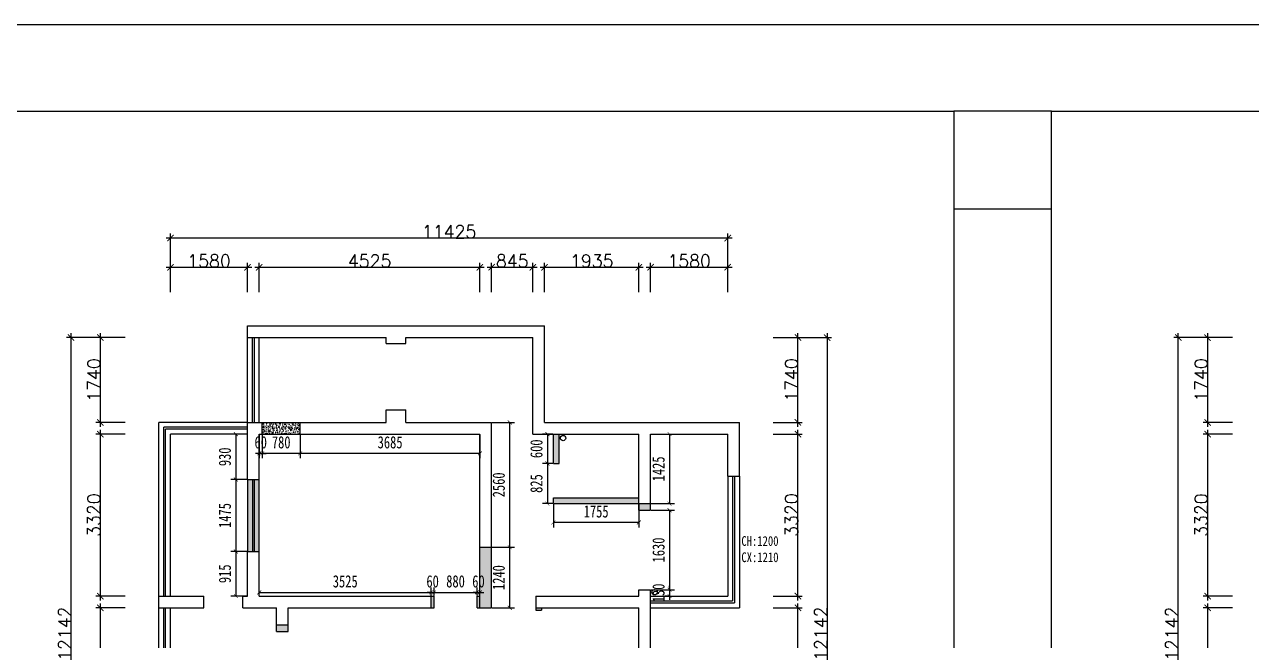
# Model space of a CAD drawing. Header units: millimetres. Extents: x -2231407 to 1513712, y -2704583 to 257.
# Drawn here: x 542322 to 567480, y -1348584 to -1335959 of the extents above; entities that cross this region are included whole.
import ezdxf

# ---------------------------------------------------------------- set-up
doc = ezdxf.new("R2010")
doc.units = ezdxf.units.MM
doc.layers.add('IBS-Refe', color=50, linetype='Continuous')
doc.layers.add('填充', color=251, linetype='Continuous')
doc.styles.get("Standard").update_dxf_attribs({"font": 'txt', "bigfont": 'gbcbig.shx'})
doc.styles.add('仿宋', font='', dxfattribs={"width": 0.8})
doc.styles.add('说明文字', font='', dxfattribs={"width": 0.75})
doc.styles.get('仿宋').set_extended_font_data('仿宋_GB2312')
doc.styles.get('说明文字').set_extended_font_data('SimSun')
doc.dimstyles.new('1--100', dxfattribs={"dimscale": 100, "dimtxt": 2.5, "dimasz": 0.8, "dimexe": 1, "dimexo": 0.1, "dimgap": 1, "dimtad": 3, "dimdec": 4, "dimrnd": 5, "dimzin": 0, "dimdsep": 46, "dimtxsty": '说明文字', "dimblk": 'ARCHTICK', "dimcen": 0.13, "dimazin": 0, "dimtfac": 1, "dimtdec": 4, "dimtix": 1, "dimtmove": 2, "dimatfit": 3, "dimldrblk": '0定义箭头', "dimfxl": 5, "dimfxlon": 1, "dimtvp": 1, "dimtolj": 1, "dimtzin": 0, "dimarcsym": 0})
doc.dimstyles.new('ISO-25$0', dxfattribs={"dimscale": 0, "dimtxt": 60, "dimasz": 30, "dimexe": 15, "dimexo": 15, "dimtad": 1, "dimdec": 4, "dimlunit": 6, "dimtxsty": 'Standard', "dimblk": 'ARCHTICK', "dimblk1": 'ARCHTICK', "dimblk2": 'ARCHTICK', "dimsah": 1, "dimcen": 3, "dimdle": 3, "dimse2": 1, "dimsd2": 1, "dimadec": 0, "dimazin": 0, "dimtfac": 1, "dimtdec": 4, "dimtmove": 0, "dimatfit": 3, "dimldrblk": 'DOT', "dimfxl": 1, "dimtolj": 1, "dimtzin": 0, "dimarcsym": 0})
pattern_1 = [(50, (525969.26, -677578.31), (91.0923345, -7.969543), [9.525, -104.775]), (355, (525969.26, -677578.31), (-17.621711, 95.528423), [7.62, -83.820292]), (100.451445, (525976.85, -677578.98), (73.470624, 87.558876), [8.095004, -89.045122]), (46.1842, (525969.26, -677552.91), (135.53952, -21.021164), [14.2875, -157.1625]), (96.635558, (525980.56, -677554.66), (118.702067, 123.713062), [12.142512, -133.567804]), (351.18415, (525969.26, -677552.91), (118.702067, 123.713062), [11.429984, -125.729866]), (21, (525981.96, -677559.26), (75.807196, -51.132599), [9.525, -104.775]), (326, (525981.96, -677559.26), (30.901014, 92.093983), [7.62, -83.82]), (71.451445, (525988.28, -677563.52), (106.70821, 40.961384), [8.095004, -89.044969]), (37.5, (525969.26, -677578.312), (1.5443016, 42.2775194), [0, -82.804, 0, -85.09, 0, -84.1375]), (7.5, (525969.26, -677578.31), (33.4098313, 50.0902874), [0, -48.514, 0, -80.899, 0, -32.0675]), (327.5, (525940.94, -677578.312), (67.7952976, -2.864372), [0, -31.75, 0, -99.06, 0, -131.445]), (317.5, (525928.24, -677578.31), (74.0645907, 12.7132455), [0, -41.275, 0, -65.786, 0, -93.345])]

# ---------------------------------------------------------------- blocks, each defined once
blk = doc.blocks.new('_ArchTick')
at = {"color": 0, "linetype": 'ByBlock', "const_width": 0.15}
blk.add_lwpolyline([(-0.5, -0.5), (0.5, 0.5)], dxfattribs=at)
blk = doc.blocks.new('*D192')
at = {"color": 250, "lineweight": -2}
for p, q in [((544385, -1342375), (543785, -1342375)), ((543875, -1342285), (543875, -1344205)), ((544385, -1344115), (543785, -1344115))]:
    blk.add_line(p, q, dxfattribs=at)
at = {"layer": 'Defpoints', "color": 0}
for p in [(544475, -1342375), (543875, -1344115), (544475, -1344115)]:
    blk.add_point(p, dxfattribs=at)
at = {"color": 250, "lineweight": -2, "xscale": 130, "yscale": 130, "zscale": 130}
for p, rotation in [((543875, -1342375), 90), ((543875, -1344115), 270)]:
    blk.add_blockref('_ArchTick', p, dxfattribs=dict(at, rotation=rotation))
at = {"color": 0, "insert": (543745, -1343245), "char_height": 260, "attachment_point": 5, "rotation": 90}
blk.add_mtext('1740', dxfattribs=at)
blk = doc.blocks.new('*D193')
at = {"color": 250, "lineweight": -2}
for p, q in [((544385, -1344355), (543785, -1344355)), ((543875, -1344265), (543875, -1347765)), ((544385, -1347675), (543785, -1347675))]:
    blk.add_line(p, q, dxfattribs=at)
at = {"layer": 'Defpoints', "color": 0}
for p in [(544475, -1344355), (543875, -1347675), (544475, -1347675)]:
    blk.add_point(p, dxfattribs=at)
at = {"color": 250, "lineweight": -2, "xscale": 130, "yscale": 130, "zscale": 130}
for p, rotation in [((543875, -1344355), 90), ((543875, -1347675), 270)]:
    blk.add_blockref('_ArchTick', p, dxfattribs=dict(at, rotation=rotation))
at = {"color": 0, "insert": (543745, -1346015), "char_height": 260, "attachment_point": 5, "rotation": 90}
blk.add_mtext('3320', dxfattribs=at)
blk = doc.blocks.new('*D194')
at = {"color": 250, "lineweight": -2}
for p, q in [((544385, -1347915), (543785, -1347915)), ((543875, -1347825), (543875, -1351342)), ((544385, -1351252), (543785, -1351252))]:
    blk.add_line(p, q, dxfattribs=at)
at = {"layer": 'Defpoints', "color": 0}
for p in [(544475, -1347915), (543875, -1351252), (544475, -1351252)]:
    blk.add_point(p, dxfattribs=at)
at = {"color": 250, "lineweight": -2, "xscale": 130, "yscale": 130, "zscale": 130}
for p, rotation in [((543875, -1347915), 90), ((543875, -1351252), 270)]:
    blk.add_blockref('_ArchTick', p, dxfattribs=dict(at, rotation=rotation))
at = {"color": 0, "insert": (543745, -1349584), "char_height": 260, "attachment_point": 5, "rotation": 90}
blk.add_mtext('3337', dxfattribs=at)
blk = doc.blocks.new('*D196')
at = {"color": 250, "lineweight": -2}
for p, q in [((543785, -1342375), (543185, -1342375)), ((543275, -1354607), (543275, -1342285)), ((543785, -1354517), (543185, -1354517))]:
    blk.add_line(p, q, dxfattribs=at)
at = {"layer": 'Defpoints', "color": 0}
for p in [(543275, -1342375), (543875, -1342375), (543875, -1354517)]:
    blk.add_point(p, dxfattribs=at)
at = {"color": 250, "lineweight": -2, "xscale": 130, "yscale": 130, "zscale": 130}
for p, rotation in [((543275, -1342375), 90), ((543275, -1354517), 270)]:
    blk.add_blockref('_ArchTick', p, dxfattribs=dict(at, rotation=rotation))
at = {"color": 0, "insert": (543145, -1348446), "char_height": 260, "attachment_point": 5, "rotation": 90}
blk.add_mtext('12142', dxfattribs=at)
blk = doc.blocks.new('*D197')
at = {"color": 250, "lineweight": -2}
for p, q in [((545225, -1340935), (546985, -1340935)), ((545315, -1341445), (545315, -1340845)), ((546895, -1341445), (546895, -1340845))]:
    blk.add_line(p, q, dxfattribs=at)
at = {"layer": 'Defpoints', "color": 0}
for p in [(546895, -1340935), (545315, -1341535), (546895, -1341535)]:
    blk.add_point(p, dxfattribs=at)
at = {"color": 250, "lineweight": -2, "xscale": 130, "yscale": 130, "zscale": 130, "rotation": 180}
blk.add_blockref('_ArchTick', (545315, -1340935), dxfattribs=at)
at = {"color": 250, "lineweight": -2, "xscale": 130, "yscale": 130, "zscale": 130}
blk.add_blockref('_ArchTick', (546895, -1340935), dxfattribs=at)
at = {"color": 0, "insert": (546105, -1340805), "char_height": 260, "attachment_point": 5}
blk.add_mtext('1580', dxfattribs=at)
blk = doc.blocks.new('*D198')
at = {"color": 250, "lineweight": -2}
for p, q in [((547045, -1340935), (551750, -1340935)), ((547135, -1341445), (547135, -1340845)), ((551660, -1341445), (551660, -1340845))]:
    blk.add_line(p, q, dxfattribs=at)
at = {"layer": 'Defpoints', "color": 0}
for p in [(551660, -1340935), (547135, -1341535), (551660, -1341535)]:
    blk.add_point(p, dxfattribs=at)
at = {"color": 250, "lineweight": -2, "xscale": 130, "yscale": 130, "zscale": 130, "rotation": 180}
blk.add_blockref('_ArchTick', (547135, -1340935), dxfattribs=at)
at = {"color": 250, "lineweight": -2, "xscale": 130, "yscale": 130, "zscale": 130}
blk.add_blockref('_ArchTick', (551660, -1340935), dxfattribs=at)
at = {"color": 0, "insert": (549398, -1340805), "char_height": 260, "attachment_point": 5}
blk.add_mtext('4525', dxfattribs=at)
blk = doc.blocks.new('*D199')
at = {"color": 250, "lineweight": -2}
for p, q in [((551810, -1340935), (552835, -1340935)), ((551900, -1341445), (551900, -1340845)), ((552745, -1341445), (552745, -1340845))]:
    blk.add_line(p, q, dxfattribs=at)
at = {"layer": 'Defpoints', "color": 0}
for p in [(552745, -1340935), (551900, -1341535), (552745, -1341535)]:
    blk.add_point(p, dxfattribs=at)
at = {"color": 250, "lineweight": -2, "xscale": 130, "yscale": 130, "zscale": 130, "rotation": 180}
blk.add_blockref('_ArchTick', (551900, -1340935), dxfattribs=at)
at = {"color": 250, "lineweight": -2, "xscale": 130, "yscale": 130, "zscale": 130}
blk.add_blockref('_ArchTick', (552745, -1340935), dxfattribs=at)
at = {"color": 0, "insert": (552323, -1340805), "char_height": 260, "attachment_point": 5}
blk.add_mtext('845', dxfattribs=at)
blk = doc.blocks.new('*D200')
at = {"color": 250, "lineweight": -2}
for p, q in [((552895, -1340935), (555010, -1340935)), ((552985, -1341445), (552985, -1340845)), ((554920, -1341445), (554920, -1340845))]:
    blk.add_line(p, q, dxfattribs=at)
at = {"layer": 'Defpoints', "color": 0}
for p in [(554920, -1340935), (552985, -1341535), (554920, -1341535)]:
    blk.add_point(p, dxfattribs=at)
at = {"color": 250, "lineweight": -2, "xscale": 130, "yscale": 130, "zscale": 130, "rotation": 180}
blk.add_blockref('_ArchTick', (552985, -1340935), dxfattribs=at)
at = {"color": 250, "lineweight": -2, "xscale": 130, "yscale": 130, "zscale": 130}
blk.add_blockref('_ArchTick', (554920, -1340935), dxfattribs=at)
at = {"color": 0, "insert": (553953, -1340805), "char_height": 260, "attachment_point": 5}
blk.add_mtext('1935', dxfattribs=at)
blk = doc.blocks.new('*D201')
at = {"color": 250, "lineweight": -2}
for p, q in [((555070, -1340935), (556830, -1340935)), ((555160, -1341445), (555160, -1340845)), ((556740, -1341445), (556740, -1340845))]:
    blk.add_line(p, q, dxfattribs=at)
at = {"layer": 'Defpoints', "color": 0}
for p in [(556740, -1340935), (555160, -1341535), (556740, -1341535)]:
    blk.add_point(p, dxfattribs=at)
at = {"color": 250, "lineweight": -2, "xscale": 130, "yscale": 130, "zscale": 130, "rotation": 180}
blk.add_blockref('_ArchTick', (555160, -1340935), dxfattribs=at)
at = {"color": 250, "lineweight": -2, "xscale": 130, "yscale": 130, "zscale": 130}
blk.add_blockref('_ArchTick', (556740, -1340935), dxfattribs=at)
at = {"color": 0, "insert": (555950, -1340805), "char_height": 260, "attachment_point": 5}
blk.add_mtext('1580', dxfattribs=at)
blk = doc.blocks.new('*D202')
at = {"color": 250, "lineweight": -2}
for p, q in [((556830, -1340335), (545225, -1340335)), ((545315, -1340845), (545315, -1340245)), ((556740, -1340845), (556740, -1340245))]:
    blk.add_line(p, q, dxfattribs=at)
at = {"layer": 'Defpoints', "color": 0}
for p in [(545315, -1340335), (545315, -1340935), (556740, -1340935)]:
    blk.add_point(p, dxfattribs=at)
at = {"color": 250, "lineweight": -2, "xscale": 130, "yscale": 130, "zscale": 130, "rotation": 180}
blk.add_blockref('_ArchTick', (545315, -1340335), dxfattribs=at)
at = {"color": 250, "lineweight": -2, "xscale": 130, "yscale": 130, "zscale": 130}
blk.add_blockref('_ArchTick', (556740, -1340335), dxfattribs=at)
at = {"color": 0, "insert": (551028, -1340205), "char_height": 260, "attachment_point": 5}
blk.add_mtext('11425', dxfattribs=at)
blk = doc.blocks.new('*D204')
at = {"color": 250, "lineweight": -2}
for p, q in [((557670, -1347915), (558270, -1347915)), ((558180, -1351647), (558180, -1347825)), ((557670, -1351557), (558270, -1351557))]:
    blk.add_line(p, q, dxfattribs=at)
at = {"layer": 'Defpoints', "color": 0}
for p in [(557580, -1347915), (558180, -1347915), (557580, -1351557)]:
    blk.add_point(p, dxfattribs=at)
at = {"color": 250, "lineweight": -2, "xscale": 130, "yscale": 130, "zscale": 130}
for p, rotation in [((558180, -1347915), 90), ((558180, -1351557), 270)]:
    blk.add_blockref('_ArchTick', p, dxfattribs=dict(at, rotation=rotation))
at = {"color": 0, "insert": (558050, -1349736), "char_height": 260, "attachment_point": 5, "rotation": 90}
blk.add_mtext('3642', dxfattribs=at)
blk = doc.blocks.new('*D205')
at = {"color": 250, "lineweight": -2}
for p, q in [((557670, -1344355), (558270, -1344355)), ((558180, -1347765), (558180, -1344265)), ((557670, -1347675), (558270, -1347675))]:
    blk.add_line(p, q, dxfattribs=at)
at = {"layer": 'Defpoints', "color": 0}
for p in [(557580, -1344355), (558180, -1344355), (557580, -1347675)]:
    blk.add_point(p, dxfattribs=at)
at = {"color": 250, "lineweight": -2, "xscale": 130, "yscale": 130, "zscale": 130}
for p, rotation in [((558180, -1344355), 90), ((558180, -1347675), 270)]:
    blk.add_blockref('_ArchTick', p, dxfattribs=dict(at, rotation=rotation))
at = {"color": 0, "insert": (558050, -1346015), "char_height": 260, "attachment_point": 5, "rotation": 90}
blk.add_mtext('3320', dxfattribs=at)
blk = doc.blocks.new('*D206')
at = {"color": 250, "lineweight": -2}
for p, q in [((557670, -1342375), (558270, -1342375)), ((558180, -1344205), (558180, -1342285)), ((557670, -1344115), (558270, -1344115))]:
    blk.add_line(p, q, dxfattribs=at)
at = {"layer": 'Defpoints', "color": 0}
for p in [(557580, -1342375), (558180, -1342375), (557580, -1344115)]:
    blk.add_point(p, dxfattribs=at)
at = {"color": 250, "lineweight": -2, "xscale": 130, "yscale": 130, "zscale": 130}
for p, rotation in [((558180, -1342375), 90), ((558180, -1344115), 270)]:
    blk.add_blockref('_ArchTick', p, dxfattribs=dict(at, rotation=rotation))
at = {"color": 0, "insert": (558050, -1343245), "char_height": 260, "attachment_point": 5, "rotation": 90}
blk.add_mtext('1740', dxfattribs=at)
blk = doc.blocks.new('*D207')
at = {"color": 250, "lineweight": -2}
for p, q in [((558270, -1342375), (558870, -1342375)), ((558780, -1342285), (558780, -1354607)), ((558270, -1354517), (558870, -1354517))]:
    blk.add_line(p, q, dxfattribs=at)
at = {"layer": 'Defpoints', "color": 0}
for p in [(558180, -1342375), (558180, -1354517), (558780, -1354517)]:
    blk.add_point(p, dxfattribs=at)
at = {"color": 250, "lineweight": -2, "xscale": 130, "yscale": 130, "zscale": 130}
for p, rotation in [((558780, -1342375), 90), ((558780, -1354517), 270)]:
    blk.add_blockref('_ArchTick', p, dxfattribs=dict(at, rotation=rotation))
at = {"color": 0, "insert": (558650, -1348446), "char_height": 260, "attachment_point": 5, "rotation": 90}
blk.add_mtext('12142', dxfattribs=at)
blk = doc.blocks.new('*D219')
at = {"color": 1, "lineweight": -2, "ltscale": 3}
for p, q in [((547135, -1347665), (547135, -1347499)), ((547135, -1347599), (550660, -1347599)), ((550660, -1347666), (550660, -1347499))]:
    blk.add_line(p, q, dxfattribs=at)
at = {"layer": 'Defpoints', "color": 0, "ltscale": 3}
for p in [(547135, -1347675), (550660, -1347599), (550660, -1347676)]:
    blk.add_point(p, dxfattribs=at)
at = {"color": 1, "lineweight": -2, "ltscale": 3, "xscale": 80, "yscale": 80, "zscale": 80, "rotation": 180}
blk.add_blockref('_ArchTick', (547135, -1347599), dxfattribs=at)
at = {"color": 1, "lineweight": -2, "ltscale": 3, "xscale": 80, "yscale": 80, "zscale": 80}
blk.add_blockref('_ArchTick', (550660, -1347599), dxfattribs=at)
at = {"color": 2, "ltscale": 3, "insert": (548898, -1347374), "char_height": 250, "attachment_point": 5, "style": '说明文字'}
blk.add_mtext('\\A1;3525', dxfattribs=at)
blk = doc.blocks.new('0定义箭头')
at = {"layer": 'IBS-Refe', "color": 3}
for p, q in [((-0.37, 0), (-2.13, 0)), ((-1.44, 1.15), (-1.09, 1.44)), ((-1.44, 1.15), (-0.37, 0)), ((-1.44, -1.15), (-0.37, 0)), ((-1.09, 1.44), (0, 0)), ((-1.09, -1.44), (0, 0)), ((-1.44, -1.15), (-1.09, -1.44))]:
    blk.add_line(p, q, dxfattribs=at)
for points in [[(-1.44, 1.15), (-1.09, 1.44), (-0.37, 0), (0, 0)], [(-1.44, -1.15), (-1.09, -1.44), (-0.37, 0), (0, 0)]]:
    blk.add_solid(points, dxfattribs=at)
blk = doc.blocks.new('*D220')
at = {"color": 1, "lineweight": -2, "ltscale": 3}
for p, q in [((550660, -1347599), (550580, -1347599)), ((550660, -1347666), (550660, -1347499)), ((550660, -1347599), (550720, -1347599)), ((550720, -1347665), (550720, -1347499)), ((550720, -1347599), (550800, -1347599))]:
    blk.add_line(p, q, dxfattribs=at)
at = {"layer": 'Defpoints', "color": 0, "ltscale": 3}
for p in [(550660, -1347676), (550720, -1347599), (550720, -1347675)]:
    blk.add_point(p, dxfattribs=at)
at = {"color": 1, "lineweight": -2, "ltscale": 3, "xscale": 80, "yscale": 80, "zscale": 80}
blk.add_blockref('_ArchTick', (550660, -1347599), dxfattribs=at)
at = {"color": 1, "lineweight": -2, "ltscale": 3, "xscale": 80, "yscale": 80, "zscale": 80, "rotation": 180}
blk.add_blockref('_ArchTick', (550720, -1347599), dxfattribs=at)
at = {"color": 2, "ltscale": 3, "insert": (550690, -1347374), "char_height": 250, "attachment_point": 5, "style": '说明文字'}
blk.add_mtext('\\A1;60', dxfattribs=at)
blk = doc.blocks.new('*D221')
at = {"color": 1, "lineweight": -2, "ltscale": 3}
for p, q in [((550720, -1347665), (550720, -1347499)), ((550720, -1347599), (551600, -1347599)), ((551600, -1347665), (551600, -1347499))]:
    blk.add_line(p, q, dxfattribs=at)
at = {"layer": 'Defpoints', "color": 0, "ltscale": 3}
for p in [(550720, -1347675), (551600, -1347599), (551600, -1347675)]:
    blk.add_point(p, dxfattribs=at)
at = {"color": 1, "lineweight": -2, "ltscale": 3, "xscale": 80, "yscale": 80, "zscale": 80, "rotation": 180}
blk.add_blockref('_ArchTick', (550720, -1347599), dxfattribs=at)
at = {"color": 1, "lineweight": -2, "ltscale": 3, "xscale": 80, "yscale": 80, "zscale": 80}
blk.add_blockref('_ArchTick', (551600, -1347599), dxfattribs=at)
at = {"color": 2, "ltscale": 3, "insert": (551160, -1347374), "char_height": 250, "attachment_point": 5, "style": '说明文字'}
blk.add_mtext('\\A1;880', dxfattribs=at)
blk = doc.blocks.new('*D222')
at = {"color": 1, "lineweight": -2, "ltscale": 3}
for p, q in [((551600, -1347599), (551520, -1347599)), ((551600, -1347665), (551600, -1347499)), ((551600, -1347599), (551660, -1347599)), ((551660, -1347665), (551660, -1347499)), ((551660, -1347599), (551740, -1347599))]:
    blk.add_line(p, q, dxfattribs=at)
at = {"layer": 'Defpoints', "color": 0, "ltscale": 3}
for p in [(551600, -1347675), (551660, -1347599), (551660, -1347675)]:
    blk.add_point(p, dxfattribs=at)
at = {"color": 1, "lineweight": -2, "ltscale": 3, "xscale": 80, "yscale": 80, "zscale": 80}
blk.add_blockref('_ArchTick', (551600, -1347599), dxfattribs=at)
at = {"color": 1, "lineweight": -2, "ltscale": 3, "xscale": 80, "yscale": 80, "zscale": 80, "rotation": 180}
blk.add_blockref('_ArchTick', (551660, -1347599), dxfattribs=at)
at = {"color": 2, "ltscale": 3, "insert": (551630, -1347374), "char_height": 250, "attachment_point": 5, "style": '说明文字'}
blk.add_mtext('\\A1;60', dxfattribs=at)
blk = doc.blocks.new('*D223')
at = {"color": 1, "lineweight": -2, "ltscale": 3}
for p, q in [((551910, -1346675), (552371, -1346675)), ((552271, -1347915), (552271, -1346675)), ((551910, -1347915), (552371, -1347915))]:
    blk.add_line(p, q, dxfattribs=at)
at = {"layer": 'Defpoints', "color": 0, "ltscale": 3}
for p in [(551900, -1346675), (552271, -1346675), (551900, -1347915)]:
    blk.add_point(p, dxfattribs=at)
at = {"color": 1, "lineweight": -2, "ltscale": 3, "xscale": 80, "yscale": 80, "zscale": 80}
for p, rotation in [((552271, -1346675), 90), ((552271, -1347915), 270)]:
    blk.add_blockref('_ArchTick', p, dxfattribs=dict(at, rotation=rotation))
at = {"color": 2, "ltscale": 3, "insert": (552046, -1347295), "char_height": 250, "attachment_point": 5, "rotation": 90, "style": '说明文字'}
blk.add_mtext('\\A1;1240', dxfattribs=at)
blk = doc.blocks.new('*D224')
at = {"color": 1, "lineweight": -2, "ltscale": 3}
for p, q in [((551910, -1344115), (552371, -1344115)), ((552271, -1346675), (552271, -1344115)), ((551910, -1346675), (552371, -1346675))]:
    blk.add_line(p, q, dxfattribs=at)
at = {"layer": 'Defpoints', "color": 0, "ltscale": 3}
for p in [(551900, -1344115), (552271, -1344115), (551900, -1346675)]:
    blk.add_point(p, dxfattribs=at)
at = {"color": 1, "lineweight": -2, "ltscale": 3, "xscale": 80, "yscale": 80, "zscale": 80}
for p, rotation in [((552271, -1344115), 90), ((552271, -1346675), 270)]:
    blk.add_blockref('_ArchTick', p, dxfattribs=dict(at, rotation=rotation))
at = {"color": 2, "ltscale": 3, "insert": (552046, -1345395), "char_height": 250, "attachment_point": 5, "rotation": 90, "style": '说明文字'}
blk.add_mtext('\\A1;2560', dxfattribs=at)
blk = doc.blocks.new('*D225')
at = {"color": 1, "lineweight": -2, "ltscale": 3}
for p, q in [((553155, -1344355), (552944, -1344355)), ((553044, -1344355), (553044, -1344955)), ((553155, -1344955), (552944, -1344955))]:
    blk.add_line(p, q, dxfattribs=at)
at = {"layer": 'Defpoints', "color": 0, "ltscale": 3}
for p in [(553165, -1344355), (553044, -1344955), (553165, -1344955)]:
    blk.add_point(p, dxfattribs=at)
at = {"color": 1, "lineweight": -2, "ltscale": 3, "xscale": 80, "yscale": 80, "zscale": 80}
for p, rotation in [((553044, -1344355), 90), ((553044, -1344955), 270)]:
    blk.add_blockref('_ArchTick', p, dxfattribs=dict(at, rotation=rotation))
at = {"color": 2, "ltscale": 3, "insert": (552819, -1344655), "char_height": 250, "attachment_point": 5, "rotation": 90, "style": '说明文字'}
blk.add_mtext('\\A1;600', dxfattribs=at)
blk = doc.blocks.new('*D226')
at = {"color": 1, "lineweight": -2, "ltscale": 3}
for p, q in [((553155, -1344955), (552944, -1344955)), ((553044, -1344955), (553044, -1345780)), ((553155, -1345780), (552944, -1345780))]:
    blk.add_line(p, q, dxfattribs=at)
at = {"layer": 'Defpoints', "color": 0, "ltscale": 3}
for p in [(553165, -1344955), (553044, -1345780), (553165, -1345780)]:
    blk.add_point(p, dxfattribs=at)
at = {"color": 1, "lineweight": -2, "ltscale": 3, "xscale": 80, "yscale": 80, "zscale": 80}
for p, rotation in [((553044, -1344955), 90), ((553044, -1345780), 270)]:
    blk.add_blockref('_ArchTick', p, dxfattribs=dict(at, rotation=rotation))
at = {"color": 2, "ltscale": 3, "insert": (552819, -1345368), "char_height": 250, "attachment_point": 5, "rotation": 90, "style": '说明文字'}
blk.add_mtext('\\A1;825', dxfattribs=at)
blk = doc.blocks.new('*D227')
at = {"color": 1, "lineweight": -2, "ltscale": 3}
for p, q in [((553165, -1345790), (553165, -1346266)), ((554920, -1345790), (554920, -1346266)), ((554920, -1346166), (553165, -1346166))]:
    blk.add_line(p, q, dxfattribs=at)
at = {"layer": 'Defpoints', "color": 0, "ltscale": 3}
for p in [(553165, -1345780), (554920, -1345780), (553165, -1346166)]:
    blk.add_point(p, dxfattribs=at)
at = {"color": 1, "lineweight": -2, "ltscale": 3, "xscale": 80, "yscale": 80, "zscale": 80, "rotation": 180}
blk.add_blockref('_ArchTick', (553165, -1346166), dxfattribs=at)
at = {"color": 1, "lineweight": -2, "ltscale": 3, "xscale": 80, "yscale": 80, "zscale": 80}
blk.add_blockref('_ArchTick', (554920, -1346166), dxfattribs=at)
at = {"color": 2, "ltscale": 3, "insert": (554043, -1345941), "char_height": 250, "attachment_point": 5, "style": '说明文字'}
blk.add_mtext('\\A1;1755', dxfattribs=at)
blk = doc.blocks.new('*D228')
at = {"color": 1, "lineweight": -2, "ltscale": 3}
for p, q in [((555170, -1344355), (555648, -1344355)), ((555548, -1344355), (555548, -1345780)), ((555170, -1345780), (555648, -1345780))]:
    blk.add_line(p, q, dxfattribs=at)
at = {"layer": 'Defpoints', "color": 0, "ltscale": 3}
for p in [(555160, -1344355), (555160, -1345780), (555548, -1345780)]:
    blk.add_point(p, dxfattribs=at)
at = {"color": 1, "lineweight": -2, "ltscale": 3, "xscale": 80, "yscale": 80, "zscale": 80}
for p, rotation in [((555548, -1344355), 90), ((555548, -1345780), 270)]:
    blk.add_blockref('_ArchTick', p, dxfattribs=dict(at, rotation=rotation))
at = {"color": 2, "ltscale": 3, "insert": (555323, -1345068), "char_height": 250, "attachment_point": 5, "rotation": 90, "style": '说明文字'}
blk.add_mtext('\\A1;1425', dxfattribs=at)
blk = doc.blocks.new('*D229')
at = {"color": 1, "lineweight": -2, "ltscale": 3}
for p, q in [((387, -1345780), (387, -1345700)), ((10, -1345780), (487, -1345780)), ((887, -1345915), (287, -1345915)), ((387, -1345780), (387, -1345915)), ((387, -1345915), (387, -1345995))]:
    blk.add_line(p, q, dxfattribs=at)
at = {"layer": 'Defpoints', "color": 0, "ltscale": 3}
for p in [(0, -1345780), (387, -1345915), (555160, -1345915)]:
    blk.add_point(p, dxfattribs=at)
at = {"color": 1, "lineweight": -2, "ltscale": 3, "xscale": 80, "yscale": 80, "zscale": 80}
for p, rotation in [((387, -1345780), 270), ((387, -1345915), 90)]:
    blk.add_blockref('_ArchTick', p, dxfattribs=dict(at, rotation=rotation))
at = {"color": 2, "ltscale": 3, "insert": (162, -1345848), "char_height": 250, "attachment_point": 5, "rotation": 90, "style": '说明文字'}
blk.add_mtext('\\A1;135', dxfattribs=at)
blk = doc.blocks.new('*D230')
at = {"color": 1, "lineweight": -2, "ltscale": 3}
for p, q in [((555170, -1345915), (555648, -1345915)), ((555548, -1345915), (555548, -1347545)), ((555170, -1347545), (555648, -1347545))]:
    blk.add_line(p, q, dxfattribs=at)
at = {"layer": 'Defpoints', "color": 0, "ltscale": 3}
for p in [(555160, -1345915), (555160, -1347545), (555548, -1347545)]:
    blk.add_point(p, dxfattribs=at)
at = {"color": 1, "lineweight": -2, "ltscale": 3, "xscale": 80, "yscale": 80, "zscale": 80}
for p, rotation in [((555548, -1345915), 90), ((555548, -1347545), 270)]:
    blk.add_blockref('_ArchTick', p, dxfattribs=dict(at, rotation=rotation))
at = {"color": 2, "ltscale": 3, "insert": (555323, -1346730), "char_height": 250, "attachment_point": 5, "rotation": 90, "style": '说明文字'}
blk.add_mtext('\\A1;1630', dxfattribs=at)
blk = doc.blocks.new('*D231')
at = {"color": 1, "lineweight": -2, "ltscale": 3}
for p, q in [((555548, -1347545), (555548, -1347465)), ((555170, -1347545), (555648, -1347545)), ((555548, -1347675), (555448, -1347675)), ((555548, -1347545), (555548, -1347675)), ((555548, -1347675), (555548, -1347755))]:
    blk.add_line(p, q, dxfattribs=at)
at = {"layer": 'Defpoints', "color": 0, "ltscale": 3}
for p in [(555160, -1347545), (555548, -1347675), (555548, -1347675)]:
    blk.add_point(p, dxfattribs=at)
at = {"color": 1, "lineweight": -2, "ltscale": 3, "xscale": 80, "yscale": 80, "zscale": 80}
for p, rotation in [((555548, -1347545), 270), ((555548, -1347675), 90)]:
    blk.add_blockref('_ArchTick', p, dxfattribs=dict(at, rotation=rotation))
at = {"color": 2, "ltscale": 3, "insert": (555323, -1347610), "char_height": 250, "attachment_point": 5, "rotation": 90, "style": '说明文字'}
blk.add_mtext('\\A1;130', dxfattribs=at)
blk = doc.blocks.new('*D232')
at = {"color": 1, "lineweight": -2, "ltscale": 3}
for p, q in [((547975, -1344365), (547975, -1344849)), ((551660, -1344365), (551660, -1344849)), ((551660, -1344749), (547975, -1344749))]:
    blk.add_line(p, q, dxfattribs=at)
at = {"layer": 'Defpoints', "color": 0, "ltscale": 3}
for p in [(547975, -1344355), (551660, -1344355), (547975, -1344749)]:
    blk.add_point(p, dxfattribs=at)
at = {"color": 1, "lineweight": -2, "ltscale": 3, "xscale": 80, "yscale": 80, "zscale": 80, "rotation": 180}
blk.add_blockref('_ArchTick', (547975, -1344749), dxfattribs=at)
at = {"color": 1, "lineweight": -2, "ltscale": 3, "xscale": 80, "yscale": 80, "zscale": 80}
blk.add_blockref('_ArchTick', (551660, -1344749), dxfattribs=at)
at = {"color": 2, "ltscale": 3, "insert": (549818, -1344524), "char_height": 250, "attachment_point": 5, "style": '说明文字'}
blk.add_mtext('\\A1;3685', dxfattribs=at)
blk = doc.blocks.new('*D233')
at = {"color": 1, "lineweight": -2, "ltscale": 3}
for p, q in [((547195, -1344365), (547195, -1344849)), ((547975, -1344365), (547975, -1344849)), ((547975, -1344749), (547195, -1344749))]:
    blk.add_line(p, q, dxfattribs=at)
at = {"layer": 'Defpoints', "color": 0, "ltscale": 3}
for p in [(547195, -1344355), (547975, -1344355), (547195, -1344749)]:
    blk.add_point(p, dxfattribs=at)
at = {"color": 1, "lineweight": -2, "ltscale": 3, "xscale": 80, "yscale": 80, "zscale": 80, "rotation": 180}
blk.add_blockref('_ArchTick', (547195, -1344749), dxfattribs=at)
at = {"color": 1, "lineweight": -2, "ltscale": 3, "xscale": 80, "yscale": 80, "zscale": 80}
blk.add_blockref('_ArchTick', (547975, -1344749), dxfattribs=at)
at = {"color": 2, "ltscale": 3, "insert": (547585, -1344524), "char_height": 250, "attachment_point": 5, "style": '说明文字'}
blk.add_mtext('\\A1;780', dxfattribs=at)
blk = doc.blocks.new('*D234')
at = {"color": 1, "lineweight": -2, "ltscale": 3}
for p, q in [((547135, -1344365), (547135, -1344849)), ((547195, -1344365), (547195, -1344849)), ((547135, -1344749), (547055, -1344749)), ((547195, -1344749), (547135, -1344749)), ((547195, -1344749), (547275, -1344749))]:
    blk.add_line(p, q, dxfattribs=at)
at = {"layer": 'Defpoints', "color": 0, "ltscale": 3}
for p in [(547135, -1344355), (547195, -1344355), (547135, -1344749)]:
    blk.add_point(p, dxfattribs=at)
at = {"color": 1, "lineweight": -2, "ltscale": 3, "xscale": 80, "yscale": 80, "zscale": 80}
blk.add_blockref('_ArchTick', (547135, -1344749), dxfattribs=at)
at = {"color": 1, "lineweight": -2, "ltscale": 3, "xscale": 80, "yscale": 80, "zscale": 80, "rotation": 180}
blk.add_blockref('_ArchTick', (547195, -1344749), dxfattribs=at)
at = {"color": 2, "ltscale": 3, "insert": (547165, -1344524), "char_height": 250, "attachment_point": 5, "style": '说明文字'}
blk.add_mtext('\\A1;60', dxfattribs=at)
blk = doc.blocks.new('*D235')
at = {"color": 1, "lineweight": -2, "ltscale": 3}
for p, q in [((546885, -1344355), (546555, -1344355)), ((546655, -1344355), (546655, -1345285)), ((546885, -1345285), (546555, -1345285))]:
    blk.add_line(p, q, dxfattribs=at)
at = {"layer": 'Defpoints', "color": 0, "ltscale": 3}
for p in [(546895, -1344355), (546655, -1345285), (546895, -1345285)]:
    blk.add_point(p, dxfattribs=at)
at = {"color": 1, "lineweight": -2, "ltscale": 3, "xscale": 80, "yscale": 80, "zscale": 80}
for p, rotation in [((546655, -1344355), 90), ((546655, -1345285), 270)]:
    blk.add_blockref('_ArchTick', p, dxfattribs=dict(at, rotation=rotation))
at = {"color": 2, "ltscale": 3, "insert": (546430, -1344820), "char_height": 250, "attachment_point": 5, "rotation": 90, "style": '说明文字'}
blk.add_mtext('\\A1;930', dxfattribs=at)
blk = doc.blocks.new('*D236')
at = {"color": 1, "lineweight": -2, "ltscale": 3}
for p, q in [((546885, -1345285), (546555, -1345285)), ((546655, -1345285), (546655, -1346760)), ((546885, -1346760), (546555, -1346760))]:
    blk.add_line(p, q, dxfattribs=at)
at = {"layer": 'Defpoints', "color": 0, "ltscale": 3}
for p in [(546895, -1345285), (546655, -1346760), (546895, -1346760)]:
    blk.add_point(p, dxfattribs=at)
at = {"color": 1, "lineweight": -2, "ltscale": 3, "xscale": 80, "yscale": 80, "zscale": 80}
for p, rotation in [((546655, -1345285), 90), ((546655, -1346760), 270)]:
    blk.add_blockref('_ArchTick', p, dxfattribs=dict(at, rotation=rotation))
at = {"color": 2, "ltscale": 3, "insert": (546430, -1346023), "char_height": 250, "attachment_point": 5, "rotation": 90, "style": '说明文字'}
blk.add_mtext('\\A1;1475', dxfattribs=at)
blk = doc.blocks.new('*D237')
at = {"color": 1, "lineweight": -2, "ltscale": 3}
for p, q in [((546885, -1346760), (546555, -1346760)), ((546655, -1346760), (546655, -1347675)), ((546885, -1347675), (546555, -1347675))]:
    blk.add_line(p, q, dxfattribs=at)
at = {"layer": 'Defpoints', "color": 0, "ltscale": 3}
for p in [(546895, -1346760), (546655, -1347675), (546895, -1347675)]:
    blk.add_point(p, dxfattribs=at)
at = {"color": 1, "lineweight": -2, "ltscale": 3, "xscale": 80, "yscale": 80, "zscale": 80}
for p, rotation in [((546655, -1346760), 90), ((546655, -1347675), 270)]:
    blk.add_blockref('_ArchTick', p, dxfattribs=dict(at, rotation=rotation))
at = {"color": 2, "ltscale": 3, "insert": (546430, -1347218), "char_height": 250, "attachment_point": 5, "rotation": 90, "style": '说明文字'}
blk.add_mtext('\\A1;915', dxfattribs=at)
blk = doc.blocks.new('*D244')
at = {"color": 250, "lineweight": -2}
for p, q in [((567090, -1342376), (566490, -1342376)), ((566580, -1342286), (566580, -1344206)), ((567090, -1344116), (566490, -1344116))]:
    blk.add_line(p, q, dxfattribs=at)
at = {"layer": 'Defpoints', "color": 0}
for p in [(567180, -1342376), (566580, -1344116), (567180, -1344116)]:
    blk.add_point(p, dxfattribs=at)
at = {"color": 250, "lineweight": -2, "xscale": 130, "yscale": 130, "zscale": 130}
for p, rotation in [((566580, -1342376), 90), ((566580, -1344116), 270)]:
    blk.add_blockref('_ArchTick', p, dxfattribs=dict(at, rotation=rotation))
at = {"color": 0, "insert": (566450, -1343246), "char_height": 260, "attachment_point": 5, "rotation": 90}
blk.add_mtext('1740', dxfattribs=at)
blk = doc.blocks.new('*D245')
at = {"color": 250, "lineweight": -2}
for p, q in [((567090, -1344356), (566490, -1344356)), ((566580, -1344266), (566580, -1347766)), ((567090, -1347676), (566490, -1347676))]:
    blk.add_line(p, q, dxfattribs=at)
at = {"layer": 'Defpoints', "color": 0}
for p in [(567180, -1344356), (566580, -1347676), (567180, -1347676)]:
    blk.add_point(p, dxfattribs=at)
at = {"color": 250, "lineweight": -2, "xscale": 130, "yscale": 130, "zscale": 130}
for p, rotation in [((566580, -1344356), 90), ((566580, -1347676), 270)]:
    blk.add_blockref('_ArchTick', p, dxfattribs=dict(at, rotation=rotation))
at = {"color": 0, "insert": (566450, -1346016), "char_height": 260, "attachment_point": 5, "rotation": 90}
blk.add_mtext('3320', dxfattribs=at)
blk = doc.blocks.new('*D246')
at = {"color": 250, "lineweight": -2}
for p, q in [((567090, -1347916), (566490, -1347916)), ((566580, -1347826), (566580, -1351343)), ((567090, -1351253), (566490, -1351253))]:
    blk.add_line(p, q, dxfattribs=at)
at = {"layer": 'Defpoints', "color": 0}
for p in [(567180, -1347916), (566580, -1351253), (567180, -1351253)]:
    blk.add_point(p, dxfattribs=at)
at = {"color": 250, "lineweight": -2, "xscale": 130, "yscale": 130, "zscale": 130}
for p, rotation in [((566580, -1347916), 90), ((566580, -1351253), 270)]:
    blk.add_blockref('_ArchTick', p, dxfattribs=dict(at, rotation=rotation))
at = {"color": 0, "insert": (566450, -1349584), "char_height": 260, "attachment_point": 5, "rotation": 90}
blk.add_mtext('3337', dxfattribs=at)
blk = doc.blocks.new('*D248')
at = {"color": 250, "lineweight": -2}
for p, q in [((566490, -1342376), (565890, -1342376)), ((565980, -1354608), (565980, -1342286)), ((566490, -1354518), (565890, -1354518))]:
    blk.add_line(p, q, dxfattribs=at)
at = {"layer": 'Defpoints', "color": 0}
for p in [(565980, -1342376), (566580, -1342376), (566580, -1354518)]:
    blk.add_point(p, dxfattribs=at)
at = {"color": 250, "lineweight": -2, "xscale": 130, "yscale": 130, "zscale": 130}
for p, rotation in [((565980, -1342376), 90), ((565980, -1354518), 270)]:
    blk.add_blockref('_ArchTick', p, dxfattribs=dict(at, rotation=rotation))
at = {"color": 0, "insert": (565850, -1348447), "char_height": 260, "attachment_point": 5, "rotation": 90}
blk.add_mtext('12142', dxfattribs=at)
blk = doc.blocks.new('*D543')
at = {"color": 1, "lineweight": -2, "ltscale": 3}
for p, q in [((731780, -1347276), (731780, -1347196)), ((731780, -1347276), (731680, -1347276)), ((731780, -1347276), (731780, -1347676)), ((731280, -1347676), (731880, -1347676)), ((731780, -1347676), (731780, -1347756))]:
    blk.add_line(p, q, dxfattribs=at)
at = {"layer": 'Defpoints', "color": 0, "ltscale": 3}
for p in [(731780, -1347276), (-2231407, -1347676), (731780, -1347676)]:
    blk.add_point(p, dxfattribs=at)
at = {"color": 1, "lineweight": -2, "ltscale": 3, "xscale": 80, "yscale": 80, "zscale": 80}
for p, rotation in [((731780, -1347276), 270), ((731780, -1347676), 90)]:
    blk.add_blockref('_ArchTick', p, dxfattribs=dict(at, rotation=rotation))
at = {"color": 2, "ltscale": 3, "insert": (731555, -1347476), "char_height": 250, "attachment_point": 5, "rotation": 90, "style": '说明文字'}
blk.add_mtext('\\A1;400', dxfattribs=at)

msp = doc.modelspace()

# ---------------------------------------------------------------- hatches: boundary and pattern name
at = {"layer": '填充'}
h = msp.add_hatch(dxfattribs=at)
h.set_pattern_fill('AR-CONC', color=256, scale=0.5)
h.set_pattern_definition(pattern_1)
h.paths.add_polyline_path([(547195.32054, -1344115.33287), (547195.32054, -1344355.33287), (547975.32054, -1344355.33287), (547975.32054, -1344115.33287)])
h = msp.add_hatch(dxfattribs=at)
h.set_pattern_fill('AR-CONC', color=256, scale=0.5)
h.set_pattern_definition(pattern_1)
h.paths.add_polyline_path([(553285.32054, -1344355.33287), (553165.32054, -1344355.33287), (553165.32054, -1344955.33287), (553285.32054, -1344955.33287)])
h.paths.add_polyline_path([(554920.32054, -1345780.33287), (554920.32054, -1345660.33287), (553165.32054, -1345660.33287), (553165.32054, -1345780.33287)])
h = msp.add_hatch(dxfattribs=at)
h.set_pattern_fill('AR-CONC', color=256, scale=0.5)
h.set_pattern_definition(pattern_1)
h.paths.add_polyline_path([(547727.84183, -1348265.94222), (547487.84183, -1348265.94222), (547487.84183, -1348402.33287), (547727.84183, -1348402.33287)])
h.paths.add_polyline_path([(550417.84183, -1351252.33287), (549567.84183, -1351252.33287), (549567.84183, -1351492.33287), (550417.84183, -1351492.33287)])
h.paths.add_polyline_path([(547135.32054, -1352092.94222), (546895.32054, -1352092.94222), (546895.32054, -1352422.33287), (547135.32054, -1352422.33287)])
h.paths.add_polyline_path([(552925.32054, -1348766.33287), (552805.32054, -1348766.33287), (552805.32054, -1348817.33287), (551900.32054, -1348817.33287), (551900.32054, -1348937.33287), (552925.32054, -1348937.33287)])
h.paths.add_polyline_path([(552925.32054, -1347915.33287), (552805.32054, -1347915.33287), (552805.32054, -1347966.33287), (552925.32054, -1347966.33287)])
h.paths.add_polyline_path([(550720.32054, -1347675.33287), (550660.32054, -1347675.33287), (550660.32054, -1347915.33287), (550720.32054, -1347915.33287)])
h.paths.add_polyline_path([(551660.32054, -1347675.33287), (551600.32054, -1347675.33287), (551600.32054, -1347915.33287), (551660.32054, -1347915.33287)])
h.paths.add_polyline_path([(551900.32054, -1346675.33287), (551660.32054, -1346675.33287), (551660.32054, -1347915.33287), (551900.32054, -1347915.33287)])
h.paths.add_polyline_path([(555160.32054, -1345780.33287), (554920.32054, -1345780.33287), (554920.32054, -1345915.33287), (555160.32054, -1345915.33287)])
h.paths.add_polyline_path([(546995.32054, -1345285.33287), (546895.32054, -1345285.33287), (546895.32054, -1346760.33287), (546995.32054, -1346760.33287)])
h.paths.add_polyline_path([(547035.32054, -1345285.33287), (546995.32054, -1345285.33287), (546995.32054, -1346760.33287), (547035.32054, -1346760.33287)])
h.paths.add_polyline_path([(547135.32054, -1345285.33287), (547035.32054, -1345285.33287), (547035.32054, -1346760.33287), (547135.32054, -1346760.33287)])

# ---------------------------------------------------------------- linework, layer by layer
at = {"ltscale": 3}
for p, q in [((546895.32054, -1342135.33287), (552985.32054, -1342135.33287)), ((546895.32054, -1342375.33287), (546895.32054, -1342135.33287)), ((552985.32054, -1344115.33287), (552985.32054, -1342135.33287)), ((546895.32054, -1342375.33287), (549740.32054, -1342375.33287)), ((549740.32054, -1342495.33287), (549740.32054, -1342375.33287)), ((550140.32054, -1342375.33287), (552745.32054, -1342375.33287)), ((550140.32054, -1342495.33287), (550140.32054, -1342375.33287)), ((552745.32054, -1344355.33287), (552745.32054, -1342375.33287)), ((549740.32054, -1342495.33287), (550140.32054, -1342495.33287)), ((549740.32054, -1343855.33287), (550140.32054, -1343855.33287)), ((549740.32054, -1344115.33287), (549740.32054, -1343855.33287)), ((550140.32054, -1344115.33287), (550140.32054, -1343855.33287)), ((546895.32054, -1344115.33287), (549740.32054, -1344115.33287)), ((546895.32054, -1345285.33287), (546895.32054, -1344115.33287)), ((547195.32054, -1344355.33287), (547195.32054, -1344115.33287)), ((547975.32054, -1344355.33287), (547975.32054, -1344115.33287)), ((550140.32054, -1344115.33287), (551900.32054, -1344115.33287)), ((551900.32054, -1347915.33287), (551900.32054, -1344115.33287)), ((552985.32054, -1344115.33287), (556980.32054, -1344115.33287)), ((556980.32054, -1345215.33287), (556980.32054, -1344115.33287)), ((547135.32054, -1344355.33287), (551660.32054, -1344355.33287)), ((547135.32054, -1345285.33287), (547135.32054, -1344355.33287)), ((551660.32054, -1347915.33287), (551660.32054, -1344355.33287)), ((552745.32054, -1344355.33287), (554920.32054, -1344355.33287)), ((553165.32054, -1344955.33287), (553165.32054, -1344355.33287)), ((553285.32054, -1344955.33287), (553285.32054, -1344355.33287)), ((554920.32054, -1345915.33287), (554920.32054, -1344355.33287)), ((555160.32054, -1345915.33287), (555160.32054, -1344355.33287)), ((555160.32054, -1344355.33287), (556740.32054, -1344355.33287)), ((556740.32054, -1345215.33287), (556740.32054, -1344355.33287)), ((553165.32054, -1344955.33287), (553285.32054, -1344955.33287)), ((556740.32054, -1345215.33287), (556980.32054, -1345215.33287)), ((546895.32054, -1345285.33287), (547135.32054, -1345285.33287)), ((553165.32054, -1345780.33287), (553165.32054, -1345660.33287)), ((553165.32054, -1345660.33287), (554920.32054, -1345660.33287)), ((553165.32054, -1345780.33287), (554920.32054, -1345780.33287)), ((554920.32054, -1345915.33287), (555160.32054, -1345915.33287)), ((546895.32054, -1346760.33287), (547135.32054, -1346760.33287)), ((546895.32054, -1347675.33287), (546895.32054, -1346760.33287)), ((547135.32054, -1347675.33287), (547135.32054, -1346760.33287)), ((545075.32054, -1347675.33287), (545995.32054, -1347675.33287)), ((545075.32054, -1347915.33287), (545075.32054, -1347675.33287)), ((545995.32054, -1347915.33287), (545995.32054, -1347675.33287)), ((546795.32054, -1347675.33287), (546895.32054, -1347675.33287)), ((546795.32054, -1347915.33287), (546795.32054, -1347675.33287)), ((547135.32054, -1347675.33287), (550720.32054, -1347675.33287)), ((550660.32054, -1347915.94222), (550660.32054, -1347675.94222)), ((550720.32054, -1347915.33287), (550720.32054, -1347675.33287)), ((551600.32054, -1347675.33287), (551660.32054, -1347675.33287)), ((551600.32054, -1347915.33287), (551600.32054, -1347675.33287)), ((552805.32054, -1347675.33287), (554920.32054, -1347675.33287)), ((552805.32054, -1347675.33287), (552805.32054, -1347966.33287)), ((554920.32054, -1347545.33287), (555160.32054, -1347545.33287)), ((554920.32054, -1347675.33287), (554920.32054, -1347545.33287)), ((555160.32054, -1348987.33287), (555160.32054, -1347545.33287)), ((545075.32054, -1347915.33287), (545995.32054, -1347915.33287)), ((546795.32054, -1347915.33287), (547487.84183, -1347915.33287)), ((547487.84183, -1348402.33287), (547487.84183, -1347915.33287)), ((547727.84183, -1348402.33287), (547727.84183, -1347915.33287)), ((547727.84183, -1347915.33287), (550720.32054, -1347915.33287)), ((551600.32054, -1347915.33287), (551900.32054, -1347915.33287)), ((552805.32054, -1347915.33287), (554920.32054, -1347915.33287)), ((552805.32054, -1347966.33287), (552925.32054, -1347966.33287)), ((552925.32054, -1347915.33287), (552925.32054, -1347966.33287)), ((554920.32054, -1348987.33287), (554920.32054, -1347915.33287)), ((547487.84183, -1348402.33287), (547727.84183, -1348402.33287))]:
    msp.add_line(p, q, dxfattribs=at)
at = {"color": 8}
for p, q in [((546895.32054, -1344115.33287), (546895.32054, -1342375.33287)), ((547135.32054, -1344115.33287), (547135.32054, -1342375.33287)), ((545075.32054, -1347675.33287), (545075.32054, -1344115.33287)), ((545075.32054, -1347675.33287), (545075.32054, -1344115.33287)), ((546895.32054, -1344115.33287), (545075.32054, -1344115.33287)), ((545315.32054, -1347675.33287), (545315.32054, -1344355.33287)), ((546895.32054, -1344355.33287), (545315.32054, -1344355.33287)), ((556740.32054, -1345215.33287), (556740.32054, -1347675.33287)), ((556980.32054, -1345215.33287), (556980.32054, -1347915.33287)), ((546895.32054, -1345285.33287), (546895.32054, -1346760.33287)), ((547135.32054, -1346760.33287), (547135.32054, -1345285.33287)), ((555160.32054, -1347675.33287), (556740.32054, -1347675.33287)), ((545075.32054, -1351252.33287), (545075.32054, -1347915.33287)), ((545315.32054, -1351252.33287), (545315.32054, -1347915.33287)), ((555160.32054, -1347915.33287), (556980.32054, -1347915.33287))]:
    msp.add_line(p, q, dxfattribs=at)
at = {"color": 4}
for p, q in [((546995.32054, -1344115.33287), (546995.32054, -1342375.33287)), ((547035.32054, -1344115.33287), (547035.32054, -1342375.33287)), ((545175.32054, -1347675.33287), (545175.32054, -1344215.33287)), ((546895.32054, -1344215.33287), (545175.32054, -1344215.33287)), ((545215.32054, -1347675.33287), (545215.32054, -1344255.33287)), ((546895.32054, -1344255.33287), (545215.32054, -1344255.33287)), ((556840.32054, -1345215.33287), (556840.32054, -1347775.33287)), ((556880.32054, -1345215.33287), (556880.32054, -1347815.33287)), ((546995.32054, -1345285.33287), (546995.32054, -1346760.33287)), ((547035.32054, -1346760.33287), (547035.32054, -1345285.33287)), ((545175.32054, -1351252.33287), (545175.32054, -1347915.33287)), ((545215.32054, -1351252.33287), (545215.32054, -1347915.33287)), ((555160.32054, -1347775.33287), (556840.32054, -1347775.33287)), ((555160.32054, -1347815.33287), (556880.32054, -1347815.33287))]:
    msp.add_line(p, q, dxfattribs=at)
at = {"color": 7, "ltscale": 3}
for p, q in [((554920.32054, -1345780.33287), (555160.32054, -1345780.33287)), ((551660.32054, -1346675.33287), (551900.32054, -1346675.33287)), ((547487.84183, -1348265.94222), (547727.84183, -1348265.94222))]:
    msp.add_line(p, q, dxfattribs=at)
for points in [[(492680.32561, -1335959.26675), (818565.58796, -1335959.26675), (818565.58796, -1362077.18379), (492680.32561, -1362077.18379)], [(540675.32054, -1337735.33287), (561380.32054, -1337735.33287), (561380.32054, -1359157.33287), (540675.32054, -1359157.33287)], [(561380.32054, -1339735.33287), (563380.32054, -1339735.33287), (563380.32054, -1337735.33287), (561380.32054, -1337735.33287)], [(563380.32054, -1337735.94222), (584085.32054, -1337735.94222), (584085.32054, -1359157.94222), (563380.32054, -1359157.94222)]]:
    msp.add_lwpolyline(points, close=True, dxfattribs=at)
at = {"color": 1, "ltscale": 3}
for centre in [(553365.32054, -1344435.33287), (555240.32054, -1347595.33287)]:
    msp.add_circle(centre, 55, dxfattribs=at)

# ---------------------------------------------------------------- texts
at = {"color": 3, "insert": (557020.67411, -1346445.47517), "char_height": 200, "width": 7213.2680131, "attachment_point": 1, "style": '仿宋'}
msp.add_mtext('{\\fNSimSun|b0|i0|c134|p49;\\C256;CH:1200\\PCX:1210}', dxfattribs=at)

# ---------------------------------------------------------------- dimensions: what is measured, and where the dimension line sits
for base, p1, p2, picture, middle in [((545315.32054, -1340335.33287), (556740.32054, -1340935.33287), (545315.32054, -1340935.33287), '*D202', (551027.82054, -1340204.70787)), ((546895.32054, -1340935.33287), (545315.32054, -1341535.33287), (546895.32054, -1341535.33287), '*D197', (546105.32054, -1340804.70787)), ((551660.32054, -1340935.33287), (547135.32054, -1341535.33287), (551660.32054, -1341535.33287), '*D198', (549397.82054, -1340804.70787)), ((552745.32054, -1340935.33287), (551900.32054, -1341535.33287), (552745.32054, -1341535.33287), '*D199', (552322.82054, -1340804.70787)), ((554920.32054, -1340935.33287), (552985.32054, -1341535.33287), (554920.32054, -1341535.33287), '*D200', (553952.82054, -1340804.70787)), ((556740.32054, -1340935.33287), (555160.32054, -1341535.33287), (556740.32054, -1341535.33287), '*D201', (555950.32054, -1340804.70787))]:
    dim = msp.add_linear_dim(base=base, p1=p1, p2=p2, dimstyle='ISO-25$0', override={"dimscale": 1, "dimtxt": 260, "dimasz": 130, "dimexe": 90, "dimexo": 90, "dimdec": 0, "dimlunit": 2, "dimsah": 0, "dimcen": 2.5, "dimdle": 90, "dimse2": 0, "dimsd2": 0, "dimtdec": 0, "dimldrblk": 'ArchTick', "dimtolj": 0, "dimtzin": 8})
    dim.commit()
    dim.dimension.update_dxf_attribs({"geometry": picture, "text_midpoint": middle})
for base, p1, p2, picture, middle in [((543275.32054, -1342375.33287), (543875.32054, -1354517.33287), (543875.32054, -1342375.33287), '*D196', (543144.69554, -1348446.33287)), ((543875.32054, -1344115.33287), (544475.32054, -1342375.33287), (544475.32054, -1344115.33287), '*D192', (543744.69554, -1343245.33287)), ((558180.32054, -1342375.33287), (557580.32054, -1344115.33287), (557580.32054, -1342375.33287), '*D206', (558049.69554, -1343245.33287)), ((558780.32054, -1354517.33287), (558180.32054, -1342375.33287), (558180.32054, -1354517.33287), '*D207', (558649.69554, -1348446.33287)), ((565980.32054, -1342375.94222), (566580.32054, -1354517.94222), (566580.32054, -1342375.94222), '*D248', (565849.69554, -1348446.94222)), ((566580.32054, -1344115.94222), (567180.32054, -1342375.94222), (567180.32054, -1344115.94222), '*D244', (566449.69554, -1343245.94222)), ((543875.32054, -1347675.33287), (544475.32054, -1344355.33287), (544475.32054, -1347675.33287), '*D193', (543744.69554, -1346015.33287)), ((558180.32054, -1344355.33287), (557580.32054, -1347675.33287), (557580.32054, -1344355.33287), '*D205', (558049.69554, -1346015.33287)), ((566580.32054, -1347675.94222), (567180.32054, -1344355.94222), (567180.32054, -1347675.94222), '*D245', (566449.69554, -1346015.94222)), ((543875.32054, -1351252.33287), (544475.32054, -1347915.33287), (544475.32054, -1351252.33287), '*D194', (543744.69554, -1349583.83287)), ((558180.32054, -1347915.33287), (557580.32054, -1351557.33287), (557580.32054, -1347915.33287), '*D204', (558049.69554, -1349736.33287)), ((566580.32054, -1351252.94222), (567180.32054, -1347915.94222), (567180.32054, -1351252.94222), '*D246', (566449.69554, -1349584.44222))]:
    dim = msp.add_linear_dim(base=base, p1=p1, p2=p2, angle=90, dimstyle='ISO-25$0', override={"dimscale": 1, "dimtxt": 260, "dimasz": 130, "dimexe": 90, "dimexo": 90, "dimdec": 0, "dimlunit": 2, "dimsah": 0, "dimcen": 2.5, "dimdle": 90, "dimse2": 0, "dimsd2": 0, "dimtdec": 0, "dimldrblk": 'ArchTick', "dimtolj": 0, "dimtzin": 8})
    dim.commit()
    dim.dimension.update_dxf_attribs({"geometry": picture, "text_midpoint": middle})
at = {"color": 7, "ltscale": 3}
for base, p1, p2, picture, middle in [((552270.5776, -1344115.33287), (551900.32054, -1346675.33287), (551900.32054, -1344115.33287), '*D224', (552045.5776, -1345395.33287)), ((546654.502, -1345285.33287), (546895.32054, -1344355.33287), (546895.32054, -1345285.33287), '*D235', (546429.502, -1344820.33287)), ((553043.79345, -1344955.33287), (553165.32054, -1344355.33287), (553165.32054, -1344955.33287), '*D225', (552818.79345, -1344655.33287)), ((555547.57992, -1345780.33287), (555160.32054, -1344355.33287), (555160.32054, -1345780.33287), '*D228', (555322.57992, -1345067.83287)), ((553043.79345, -1345780.33287), (553165.32054, -1344955.33287), (553165.32054, -1345780.33287), '*D226', (552818.79345, -1345367.83287)), ((546654.502, -1346760.33287), (546895.32054, -1345285.33287), (546895.32054, -1346760.33287), '*D236', (546429.502, -1346022.83287)), ((387.25938, -1345915.33287), (0, -1345780.33287), (555160.32054, -1345915.33287), '*D229', (162.25938, -1345847.83287)), ((555547.57992, -1347545.33287), (555160.32054, -1345915.33287), (555160.32054, -1347545.33287), '*D230', (555322.57992, -1346730.33287)), ((546654.502, -1347675.33287), (546895.32054, -1346760.33287), (546895.32054, -1347675.33287), '*D237', (546429.502, -1347217.83287)), ((552270.5776, -1346675.33287), (551900.32054, -1347915.33287), (551900.32054, -1346675.33287), '*D223', (552045.5776, -1347295.33287)), ((555547.57992, -1347675.33287), (555160.32054, -1347545.33287), (555547.57992, -1347675.33287), '*D231', (555322.57992, -1347610.33287))]:
    dim = msp.add_linear_dim(base=base, p1=p1, p2=p2, angle=90, dimstyle='1--100', override={"dimarcsym": 1}, dxfattribs=at)
    dim.commit()
    dim.dimension.update_dxf_attribs({"geometry": picture, "text_midpoint": middle})
for base, p1, p2, picture, middle in [((547135.32054, -1344748.91198), (547195.32054, -1344355.33287), (547135.32054, -1344355.33287), '*D234', (547165.32054, -1344523.91198)), ((547195.32054, -1344748.91198), (547975.32054, -1344355.33287), (547195.32054, -1344355.33287), '*D233', (547585.32054, -1344523.91198)), ((547975.32054, -1344748.91198), (551660.32054, -1344355.33287), (547975.32054, -1344355.33287), '*D232', (549817.82054, -1344523.91198)), ((553165.32054, -1346166.35858), (554920.32054, -1345780.33287), (553165.32054, -1345780.33287), '*D227', (554042.82054, -1345941.35858)), ((550660.32054, -1347599.06017), (547135.32054, -1347675.33287), (550660.32054, -1347675.94222), '*D219', (548897.82054, -1347374.06017)), ((550720.32054, -1347599.06017), (550660.32054, -1347675.94222), (550720.32054, -1347675.33287), '*D220', (550690.32054, -1347374.06017)), ((551600.32054, -1347599.06017), (550720.32054, -1347675.33287), (551600.32054, -1347675.33287), '*D221', (551160.32054, -1347374.06017)), ((551660.32054, -1347599.06017), (551600.32054, -1347675.33287), (551660.32054, -1347675.33287), '*D222', (551630.32054, -1347374.06017))]:
    dim = msp.add_linear_dim(base=base, p1=p1, p2=p2, dimstyle='1--100', override={"dimarcsym": 1}, dxfattribs=at)
    dim.commit()
    dim.dimension.update_dxf_attribs({"geometry": picture, "text_midpoint": middle})
at = {"color": 1, "ltscale": 3}
dim = msp.add_linear_dim(base=(731780.32054, -1347675.94222), p1=(731780.32054, -1347275.94222), p2=(-2231406.80054, -1347675.94222), angle=90, dimstyle='1--100', override={"dimarcsym": 1}, dxfattribs=at)
dim.commit()
dim.dimension.update_dxf_attribs({"geometry": '*D543', "text_midpoint": (731555.32054, -1347475.94222)})

doc.saveas('drawing.dxf')
